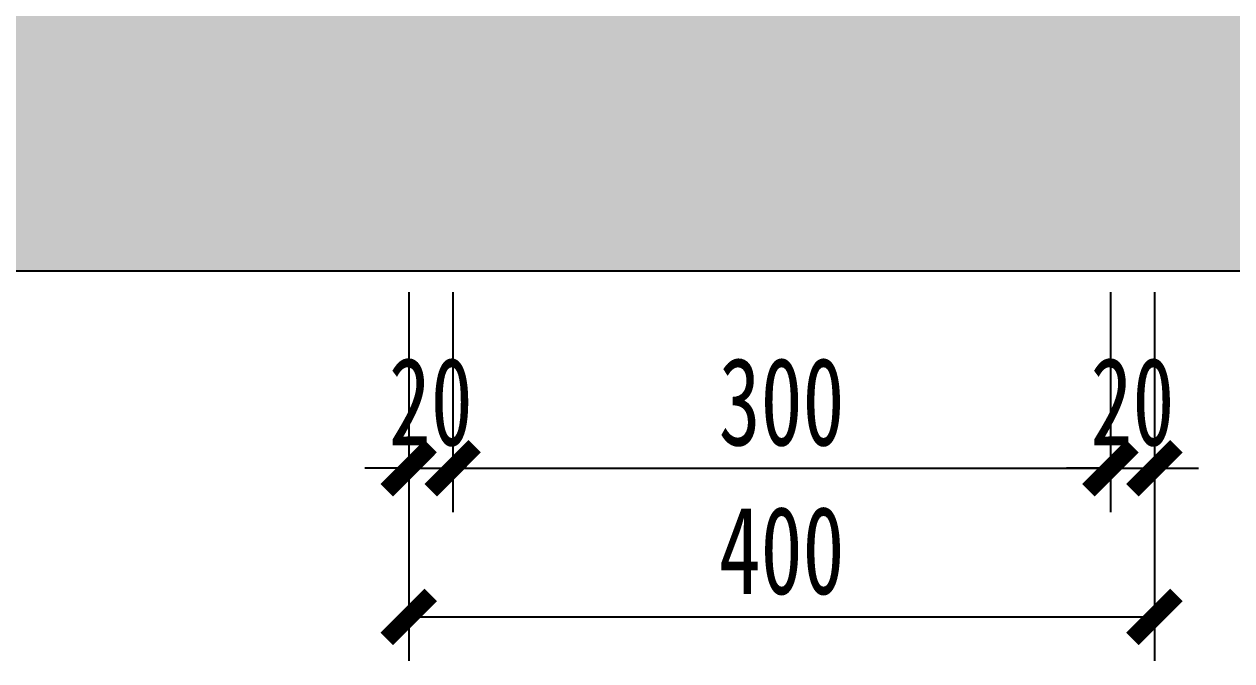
# Model space of a CAD drawing. Header units: millimetres. Extents: x 3111864 to 3154170, y -3068724 to -3044687.
# Drawn here: x 3118717 to 3119266, y -3066623 to -3066334 of the extents above; entities that cross this region are included whole.
import ezdxf

# ---------------------------------------------------------------- set-up
doc = ezdxf.new("R2010")
doc.units = ezdxf.units.MM
doc.header["$LTSCALE"] = 500
doc.header["$MEASUREMENT"] = 0
doc.header["$PDMODE"] = 2
doc.layers.get('0').update_dxf_attribs({"linetype": 'CONTINUOUS'})
doc.layers.get('DEFPOINTS').update_dxf_attribs({"linetype": 'CONTINUOUS'})
doc.layers.add('A-土建墙（含管井、立管）', color=6, linetype='CONTINUOUS')
doc.layers.add('D-节点填充', color=250, linetype='CONTINUOUS')
doc.styles.add('DIM', font='SimSun.ttf', dxfattribs={"width": 0.7})
doc.dimstyles.new('20', dxfattribs={"dimscale": 20, "dimtxt": 2, "dimasz": 1, "dimexe": 1, "dimexo": 1, "dimgap": 0.5, "dimtad": 1, "dimdec": 0, "dimzin": 0, "dimdsep": 46, "dimtxsty": 'DIM', "dimblk": 'ARCHTICK', "dimcen": 0, "dimclrd": 5, "dimclre": 5, "dimclrt": 35, "dimadec": 0, "dimazin": 0, "dimtfac": 0.5, "dimtdec": 0, "dimtix": 1, "dimtmove": 2, "dimatfit": 2, "dimldrblk": 'A', "dimfxl": 0, "dimtolj": 1, "dimtzin": 0, "dimlwd": -1, "dimlwe": -1, "dimarcsym": 0})

# ---------------------------------------------------------------- blocks, each defined once
blk = doc.blocks.new('_ArchTick')
at = {"color": 0, "linetype": 'ByBlock', "const_width": 0.4}
blk.add_lwpolyline([(-0.5, -0.5), (0.5, 0.5)], dxfattribs=at)
blk = doc.blocks.new('*D1393')
at = {"layer": 'D-节点填充', "color": 5, "ltscale": 0.15}
for p, q in [((3118891.59, -3066455.8), (3118891.59, -3066555.8)), ((3118911.59, -3066455.8), (3118911.59, -3066555.8)), ((3118891.59, -3066535.8), (3118871.59, -3066535.8)), ((3118891.59, -3066535.8), (3118911.59, -3066535.8)), ((3118911.59, -3066535.8), (3118931.59, -3066535.8))]:
    blk.add_line(p, q, dxfattribs=at)
at = {"layer": 'DEFPOINTS', "color": 0, "ltscale": 0.15}
for p in [(3118891.59, -3066270.02), (3118911.59, -3066270.02), (3118911.59, -3066535.8)]:
    blk.add_point(p, dxfattribs=at)
at = {"layer": 'D-节点填充', "color": 5, "ltscale": 0.15, "xscale": 20, "yscale": 20, "zscale": 20}
blk.add_blockref('_ArchTick', (3118891.59, -3066535.8), dxfattribs=at)
at = {"layer": 'D-节点填充', "color": 5, "ltscale": 0.15, "xscale": 20, "yscale": 20, "zscale": 20, "rotation": 180}
blk.add_blockref('_ArchTick', (3118911.59, -3066535.8), dxfattribs=at)
at = {"layer": 'D-节点填充', "color": 35, "ltscale": 0.15, "insert": (3118901.59, -3066505.8), "char_height": 40, "attachment_point": 5, "style": 'DIM'}
blk.add_mtext('\\A1;20', dxfattribs=at)
blk = doc.blocks.new('A')
for p, q in [((-1.435, 1.148), (-1.09, 1.437)), ((-1.09, 1.437), (0, 0)), ((-1.435, 1.148), (-0.369, 0)), ((-0.369, 0), (-2.127, 0)), ((-1.435, -1.148), (-0.369, 0)), ((-1.09, -1.437), (0, 0)), ((-1.435, -1.148), (-1.09, -1.437))]:
    blk.add_line(p, q)
for points in [[(-1.435, 1.148), (-1.09, 1.437), (-0.369, 0), (0, 0)], [(-1.435, -1.148), (-1.09, -1.437), (-0.369, 0), (0, 0)]]:
    blk.add_solid(points)
blk = doc.blocks.new('*D1366')
at = {"layer": 'D-节点填充', "color": 5, "ltscale": 0.15}
for p, q in [((3118911.59, -3066455.8), (3118911.59, -3066555.8)), ((3119210.59, -3066455.8), (3119210.59, -3066555.8)), ((3118911.59, -3066535.8), (3119210.59, -3066535.8))]:
    blk.add_line(p, q, dxfattribs=at)
at = {"layer": 'DEFPOINTS', "color": 0, "ltscale": 0.15}
for p in [(3119210.59, -3066265.02), (3118911.59, -3066270.02), (3119210.59, -3066535.8)]:
    blk.add_point(p, dxfattribs=at)
at = {"layer": 'D-节点填充', "color": 5, "ltscale": 0.15, "xscale": 20, "yscale": 20, "zscale": 20, "rotation": 180}
blk.add_blockref('_ArchTick', (3118911.59, -3066535.8), dxfattribs=at)
at = {"layer": 'D-节点填充', "color": 5, "ltscale": 0.15, "xscale": 20, "yscale": 20, "zscale": 20}
blk.add_blockref('_ArchTick', (3119210.59, -3066535.8), dxfattribs=at)
at = {"layer": 'D-节点填充', "color": 35, "ltscale": 0.15, "insert": (3119061.09, -3066505.8), "char_height": 40, "attachment_point": 5, "style": 'DIM'}
blk.add_mtext('\\A1;300', dxfattribs=at)
blk = doc.blocks.new('*D1367')
at = {"layer": 'D-节点填充', "color": 5, "ltscale": 0.15}
for p, q in [((3119210.59, -3066455.8), (3119210.59, -3066555.8)), ((3119230.59, -3066455.8), (3119230.59, -3066555.8)), ((3119210.59, -3066535.8), (3119190.59, -3066535.8)), ((3119210.59, -3066535.8), (3119230.59, -3066535.8)), ((3119230.59, -3066535.8), (3119250.59, -3066535.8))]:
    blk.add_line(p, q, dxfattribs=at)
at = {"layer": 'DEFPOINTS', "color": 0, "ltscale": 0.15}
for p in [(3119210.59, -3066270.02), (3119230.59, -3066270.02), (3119230.59, -3066535.8)]:
    blk.add_point(p, dxfattribs=at)
at = {"layer": 'D-节点填充', "color": 5, "ltscale": 0.15, "xscale": 20, "yscale": 20, "zscale": 20}
blk.add_blockref('_ArchTick', (3119210.59, -3066535.8), dxfattribs=at)
at = {"layer": 'D-节点填充', "color": 5, "ltscale": 0.15, "xscale": 20, "yscale": 20, "zscale": 20, "rotation": 180}
blk.add_blockref('_ArchTick', (3119230.59, -3066535.8), dxfattribs=at)
at = {"layer": 'D-节点填充', "color": 35, "ltscale": 0.15, "insert": (3119220.59, -3066505.8), "char_height": 40, "attachment_point": 5, "style": 'DIM'}
blk.add_mtext('\\A1;20', dxfattribs=at)
blk = doc.blocks.new('*D1416')
at = {"color": 5, "ltscale": 100}
for p, q in [((3118891.59, -3066523.35), (3118891.59, -3066623.35)), ((3119230.59, -3066523.35), (3119230.59, -3066623.35)), ((3118891.59, -3066603.35), (3119230.59, -3066603.35))]:
    blk.add_line(p, q, dxfattribs=at)
at = {"layer": 'DEFPOINTS', "color": 0, "ltscale": 100}
for p in [(3119230.59, -3066455.8, 0), (3118891.59, -3066460.02, 0), (3119230.59, -3066603.35)]:
    blk.add_point(p, dxfattribs=at)
at = {"color": 5, "ltscale": 100, "xscale": 20, "yscale": 20, "zscale": 20, "rotation": 180}
blk.add_blockref('_ArchTick', (3118891.59, -3066603.35), dxfattribs=at)
at = {"color": 5, "ltscale": 100, "xscale": 20, "yscale": 20, "zscale": 20}
blk.add_blockref('_ArchTick', (3119230.59, -3066603.35), dxfattribs=at)
at = {"color": 35, "ltscale": 100, "insert": (3119061.09, -3066573.35), "char_height": 40, "attachment_point": 5, "style": 'DIM'}
blk.add_mtext('\\A1;400', dxfattribs=at)

msp = doc.modelspace()

# ---------------------------------------------------------------- hatches: boundary and pattern name
at = {"ltscale": 100}
msp.add_hatch(color=251, dxfattribs=at).paths.add_polyline_path([(3119845.29, -3066326.375), (3118355.09, -3066326.375), (3118355.09, -3066446.375), (3119845.29, -3066446.375)])

# ---------------------------------------------------------------- linework, layer by layer
at = {"layer": 'A-土建墙（含管井、立管）', "color": 6}
msp.add_line((3119764.29, -3066446.375, 0), (3118355.09, -3066446.375, 0), dxfattribs=at)

# ---------------------------------------------------------------- dimensions: what is measured, and where the dimension line sits
at = {"color": 251, "ltscale": 100}
dim = msp.add_linear_dim(base=(3119230.59, -3066603.349), p1=(3118891.59, -3066460.023, 0), p2=(3119230.59, -3066455.796, 0), text='400', dimstyle='20', dxfattribs=at)
dim.commit()
dim.dimension.update_dxf_attribs({"geometry": '*D1416', "text_midpoint": (3119061.09, -3066573.349)})
at = {"layer": 'D-节点填充', "ltscale": 0.15}
dim = msp.add_linear_dim(base=(3119210.59, -3066535.796, 0), p1=(3118911.59, -3066270.023, 0), p2=(3119210.59, -3066265.023, 0), text='300', dimstyle='20', dxfattribs=at)
dim.commit()
dim.dimension.update_dxf_attribs({"geometry": '*D1366', "text_midpoint": (3119061.09, -3066505.796, 0)})
for base, p1, p2, picture, middle in [((3118911.59, -3066535.796, 0), (3118891.59, -3066270.023, 0), (3118911.59, -3066270.023, 0), '*D1393', (3118901.59, -3066505.796, 0)), ((3119230.59, -3066535.796, 0), (3119210.59, -3066270.023, 0), (3119230.59, -3066270.023, 0), '*D1367', (3119220.59, -3066505.796, 0))]:
    dim = msp.add_linear_dim(base=base, p1=p1, p2=p2, dimstyle='20', dxfattribs=at)
    dim.commit()
    dim.dimension.update_dxf_attribs({"geometry": picture, "text_midpoint": middle})

doc.saveas('drawing.dxf')
